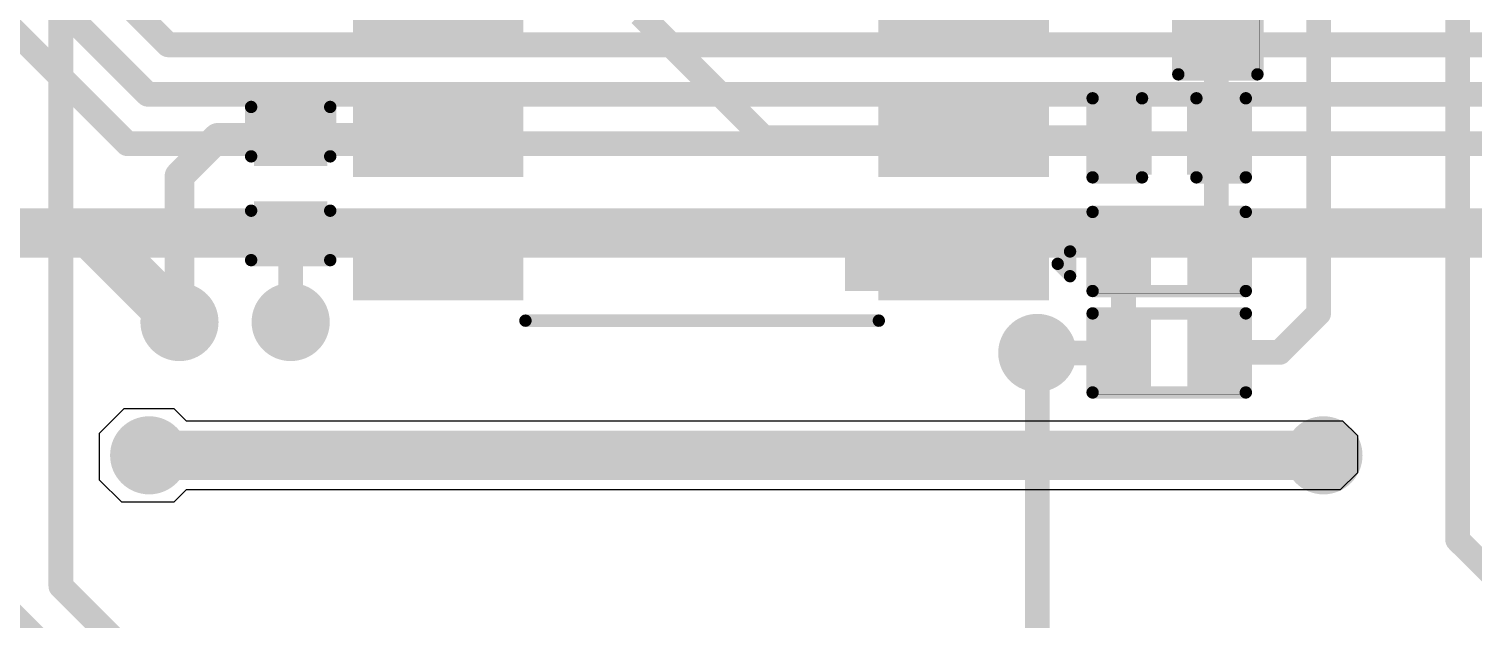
# Model space of a CAD drawing. Header units: millimetres. Extents: x -1.62 to 7.16, y -0.1 to 4.29.
# Drawn here: x 3.334 to 3.918, y 2.793 to 3.032 of the extents above; entities that cross this region are included whole.
import ezdxf

# ---------------------------------------------------------------- set-up
doc = ezdxf.new("R2010")
doc.units = ezdxf.units.MM
doc.header["$MEASUREMENT"] = 0
for name, color, linetype in [('BottomLayer', 5, 'Continuous'), ('BottomSolder', 6, 'Continuous'), ('TopLayer', 1, 'Continuous'), ('TopOverlay', 2, 'Continuous'), ('TopPaste', 8, 'Continuous'), ('TopSolder', 216, 'Continuous'), ('ViaHoleLayer', 16, 'Continuous')]:
    doc.layers.add(name, color=color, linetype=linetype)

# ---------------------------------------------------------------- blocks, each defined once
blk = doc.blocks.new('SOIC_8_0_154___3_90___W______7')
at = {"layer": 'TopLayer'}
for points in [[(-0.13681, 0.06319), (-0.13681, 0.08681), (-0.07579, 0.08681), (-0.07579, 0.06319)], [(0.07579, 0.06319), (0.07579, 0.08681), (0.13681, 0.08681), (0.13681, 0.06319)], [(-0.13681, 0.01319), (-0.13681, 0.03681), (-0.07579, 0.03681), (-0.07579, 0.01319)], [(0.07579, 0.01319), (0.07579, 0.03681), (0.13681, 0.03681), (0.13681, 0.01319)], [(-0.13681, -0.03681), (-0.13681, -0.01319), (-0.07579, -0.01319), (-0.07579, -0.03681)], [(0.07579, -0.03681), (0.07579, -0.01319), (0.13681, -0.01319), (0.13681, -0.03681)], [(-0.13681, -0.08681), (-0.13681, -0.06319), (-0.07579, -0.06319), (-0.07579, -0.08681)], [(0.07579, -0.08681), (0.07579, -0.06319), (0.13681, -0.06319), (0.13681, -0.08681)]]:
    blk.add_hatch(color=1, dxfattribs=at).paths.add_polyline_path(points)
at = {"layer": 'TopOverlay'}
blk.add_hatch(color=2, dxfattribs=at).paths.add_polyline_path([(-0.07237, 0.064), (-0.05837, 0.064), (-0.05837, 0.087), (-0.07237, 0.087)])
at = {"layer": 'TopPaste'}
for points in [[(-0.13681, 0.06319), (-0.13681, 0.08681), (-0.07579, 0.08681), (-0.07579, 0.06319)], [(0.07579, 0.06319), (0.07579, 0.08681), (0.13681, 0.08681), (0.13681, 0.06319)], [(-0.13681, 0.01319), (-0.13681, 0.03681), (-0.07579, 0.03681), (-0.07579, 0.01319)], [(0.07579, 0.01319), (0.07579, 0.03681), (0.13681, 0.03681), (0.13681, 0.01319)], [(-0.13681, -0.03681), (-0.13681, -0.01319), (-0.07579, -0.01319), (-0.07579, -0.03681)], [(0.07579, -0.03681), (0.07579, -0.01319), (0.13681, -0.01319), (0.13681, -0.03681)], [(-0.13681, -0.08681), (-0.13681, -0.06319), (-0.07579, -0.06319), (-0.07579, -0.08681)], [(0.07579, -0.08681), (0.07579, -0.06319), (0.13681, -0.06319), (0.13681, -0.08681)]]:
    blk.add_hatch(color=8, dxfattribs=at).paths.add_polyline_path(points)
at = {"layer": 'TopSolder'}
for points in [[(-0.14081, 0.05919), (-0.14081, 0.09081), (-0.07179, 0.09081), (-0.07179, 0.05919)], [(0.07179, 0.05919), (0.07179, 0.09081), (0.14081, 0.09081), (0.14081, 0.05919)], [(-0.14081, 0.00919), (-0.14081, 0.04081), (-0.07179, 0.04081), (-0.07179, 0.00919)], [(0.07179, 0.00919), (0.07179, 0.04081), (0.14081, 0.04081), (0.14081, 0.00919)], [(-0.14081, -0.04081), (-0.14081, -0.00919), (-0.07179, -0.00919), (-0.07179, -0.04081)], [(0.07179, -0.04081), (0.07179, -0.00919), (0.14081, -0.00919), (0.14081, -0.04081)], [(-0.14081, -0.09081), (-0.14081, -0.05919), (-0.07179, -0.05919), (-0.07179, -0.09081)], [(0.07179, -0.09081), (0.07179, -0.05919), (0.14081, -0.05919), (0.14081, -0.09081)]]:
    blk.add_hatch(color=216, dxfattribs=at).paths.add_polyline_path(points)
at = {"layer": 'TopOverlay', "const_width": 0.005}
for points in [[(0.071, 0.099), (-0.072, 0.099)], [(-0.14437, 0.076), (-0.14937, 0.081)], [(-0.14937, 0.081), (-0.14937, 0.071)], [(-0.14437, 0.076), (-0.14937, 0.071)], [(0.071, -0.099), (-0.072, -0.099)]]:
    blk.add_lwpolyline(points, dxfattribs=at)
at = {"layer": 'TopOverlay', "const_width": 0.0025}
for points in [[(-0.07325, 0.099, 1), (-0.07075, 0.099, 1)], [(0.06975, 0.099, 1), (0.07225, 0.099, 1)], [(-0.15062, 0.081, 1), (-0.14812, 0.081, 1)], [(-0.15062, 0.081, 1), (-0.14812, 0.081, 1)], [(-0.14562, 0.076, 1), (-0.14312, 0.076, 1)], [(-0.14562, 0.076, 1), (-0.14312, 0.076, 1)], [(-0.15062, 0.071, 1), (-0.14812, 0.071, 1)], [(-0.15062, 0.071, 1), (-0.14812, 0.071, 1)], [(-0.07325, -0.099, 1), (-0.07075, -0.099, 1)], [(0.06975, -0.099, 1), (0.07225, -0.099, 1)]]:
    blk.add_lwpolyline(points, format="xyb", close=True, dxfattribs=at)
blk = doc.blocks.new('R___0402_23')
at = {"layer": 'TopLayer'}
for points in [[(-0.0275, -0.0125), (-0.0275, 0.0125), (-0.0095, 0.0125), (-0.0095, -0.0125)], [(0.0095, -0.0125), (0.0095, 0.0125), (0.0275, 0.0125), (0.0275, -0.0125)]]:
    blk.add_hatch(color=1, dxfattribs=at).paths.add_polyline_path(points)
at = {"layer": 'TopPaste'}
for points in [[(-0.0275, -0.0125), (-0.0275, 0.0125), (-0.0095, 0.0125), (-0.0095, -0.0125)], [(0.0095, -0.0125), (0.0095, 0.0125), (0.0275, 0.0125), (0.0275, -0.0125)]]:
    blk.add_hatch(color=8, dxfattribs=at).paths.add_polyline_path(points)
at = {"layer": 'TopSolder'}
for points in [[(-0.02967, -0.01467), (-0.02967, 0.01467), (-0.00733, 0.01467), (-0.00733, -0.01467)], [(0.00733, -0.01467), (0.00733, 0.01467), (0.02967, 0.01467), (0.02967, -0.01467)]]:
    blk.add_hatch(color=216, dxfattribs=at).paths.add_polyline_path(points)
at = {"layer": 'TopOverlay'}
for points, const_width in [([(-0.031, 0.016), (0.031, 0.016)], 0.005), ([(-0.031, 0.016), (-0.031, -0.016)], 0.005), ([(0.031, 0.016), (0.031, -0.016)], 0.005), ([(-0.031, -0.016), (0.031, -0.016)], 0.005), ([(-0.032, -0.017), (0.032, -0.017)], 0.000127)]:
    blk.add_lwpolyline(points, dxfattribs=dict(at, const_width=const_width))
for points, const_width in [([(-0.03225, 0.016, 1), (-0.02975, 0.016, 1)], 0.0025), ([(-0.03225, 0.016, 1), (-0.02975, 0.016, 1)], 0.0025), ([(0.02975, 0.016, 1), (0.03225, 0.016, 1)], 0.0025), ([(0.02975, 0.016, 1), (0.03225, 0.016, 1)], 0.0025), ([(-0.03225, -0.016, 1), (-0.02975, -0.016, 1)], 0.0025), ([(-0.03225, -0.016, 1), (-0.02975, -0.016, 1)], 0.0025), ([(-0.03203, -0.017, 1), (-0.03197, -0.017, 1)], 0.0000635), ([(0.02975, -0.016, 1), (0.03225, -0.016, 1)], 0.0025), ([(0.02975, -0.016, 1), (0.03225, -0.016, 1)], 0.0025), ([(0.03197, -0.017, 1), (0.03203, -0.017, 1)], 0.0000635)]:
    blk.add_lwpolyline(points, format="xyb", close=True, dxfattribs=dict(at, const_width=const_width))
blk = doc.blocks.new('R___0402_24')
at = {"layer": 'TopLayer'}
for points in [[(-0.0275, -0.0125), (-0.0275, 0.0125), (-0.0095, 0.0125), (-0.0095, -0.0125)], [(0.0095, -0.0125), (0.0095, 0.0125), (0.0275, 0.0125), (0.0275, -0.0125)]]:
    blk.add_hatch(color=1, dxfattribs=at).paths.add_polyline_path(points)
at = {"layer": 'TopPaste'}
for points in [[(-0.0275, -0.0125), (-0.0275, 0.0125), (-0.0095, 0.0125), (-0.0095, -0.0125)], [(0.0095, -0.0125), (0.0095, 0.0125), (0.0275, 0.0125), (0.0275, -0.0125)]]:
    blk.add_hatch(color=8, dxfattribs=at).paths.add_polyline_path(points)
at = {"layer": 'TopSolder'}
for points in [[(-0.02967, -0.01467), (-0.02967, 0.01467), (-0.00733, 0.01467), (-0.00733, -0.01467)], [(0.00733, -0.01467), (0.00733, 0.01467), (0.02967, 0.01467), (0.02967, -0.01467)]]:
    blk.add_hatch(color=216, dxfattribs=at).paths.add_polyline_path(points)
at = {"layer": 'TopOverlay'}
for points, const_width in [([(-0.031, 0.016), (0.031, 0.016)], 0.005), ([(-0.031, -0.016), (-0.031, 0.016)], 0.005), ([(0.031, -0.016), (0.031, 0.016)], 0.005), ([(-0.031, -0.016), (0.031, -0.016)], 0.005), ([(-0.032, -0.017), (0.032, -0.017)], 0.000127)]:
    blk.add_lwpolyline(points, dxfattribs=dict(at, const_width=const_width))
for points, const_width in [([(-0.03225, 0.016, 1), (-0.02975, 0.016, 1)], 0.0025), ([(-0.03225, 0.016, 1), (-0.02975, 0.016, 1)], 0.0025), ([(0.02975, 0.016, 1), (0.03225, 0.016, 1)], 0.0025), ([(0.02975, 0.016, 1), (0.03225, 0.016, 1)], 0.0025), ([(-0.03225, -0.016, 1), (-0.02975, -0.016, 1)], 0.0025), ([(-0.03225, -0.016, 1), (-0.02975, -0.016, 1)], 0.0025), ([(-0.03203, -0.017, 1), (-0.03197, -0.017, 1)], 0.0000635), ([(0.02975, -0.016, 1), (0.03225, -0.016, 1)], 0.0025), ([(0.02975, -0.016, 1), (0.03225, -0.016, 1)], 0.0025), ([(0.03197, -0.017, 1), (0.03203, -0.017, 1)], 0.0000635)]:
    blk.add_lwpolyline(points, format="xyb", close=True, dxfattribs=dict(at, const_width=const_width))
blk = doc.blocks.new('R___0402_28')
at = {"layer": 'TopLayer'}
for points in [[(-0.0275, -0.0125), (-0.0275, 0.0125), (-0.0095, 0.0125), (-0.0095, -0.0125)], [(0.0095, -0.0125), (0.0095, 0.0125), (0.0275, 0.0125), (0.0275, -0.0125)]]:
    blk.add_hatch(color=1, dxfattribs=at).paths.add_polyline_path(points)
at = {"layer": 'TopPaste'}
for points in [[(-0.0275, -0.0125), (-0.0275, 0.0125), (-0.0095, 0.0125), (-0.0095, -0.0125)], [(0.0095, -0.0125), (0.0095, 0.0125), (0.0275, 0.0125), (0.0275, -0.0125)]]:
    blk.add_hatch(color=8, dxfattribs=at).paths.add_polyline_path(points)
at = {"layer": 'TopSolder'}
for points in [[(-0.02967, -0.01467), (-0.02967, 0.01467), (-0.00733, 0.01467), (-0.00733, -0.01467)], [(0.00733, -0.01467), (0.00733, 0.01467), (0.02967, 0.01467), (0.02967, -0.01467)]]:
    blk.add_hatch(color=216, dxfattribs=at).paths.add_polyline_path(points)
at = {"layer": 'TopOverlay'}
for points, const_width in [([(-0.031, 0.016), (0.031, 0.016)], 0.005), ([(-0.031, -0.016), (-0.031, 0.016)], 0.005), ([(0.031, -0.016), (0.031, 0.016)], 0.005), ([(-0.031, -0.016), (0.031, -0.016)], 0.005), ([(-0.032, -0.017), (0.032, -0.017)], 0.000127)]:
    blk.add_lwpolyline(points, dxfattribs=dict(at, const_width=const_width))
for points, const_width in [([(-0.03225, 0.016, 1), (-0.02975, 0.016, 1)], 0.0025), ([(-0.03225, 0.016, 1), (-0.02975, 0.016, 1)], 0.0025), ([(0.02975, 0.016, 1), (0.03225, 0.016, 1)], 0.0025), ([(0.02975, 0.016, 1), (0.03225, 0.016, 1)], 0.0025), ([(-0.03225, -0.016, 1), (-0.02975, -0.016, 1)], 0.0025), ([(-0.03225, -0.016, 1), (-0.02975, -0.016, 1)], 0.0025), ([(-0.03203, -0.017, 1), (-0.03197, -0.017, 1)], 0.0000635), ([(0.02975, -0.016, 1), (0.03225, -0.016, 1)], 0.0025), ([(0.02975, -0.016, 1), (0.03225, -0.016, 1)], 0.0025), ([(0.03197, -0.017, 1), (0.03203, -0.017, 1)], 0.0000635)]:
    blk.add_lwpolyline(points, format="xyb", close=True, dxfattribs=dict(at, const_width=const_width))
blk = doc.blocks.new('C___0402_49')
at = {"layer": 'TopLayer'}
for points in [[(-0.0275, -0.0125), (-0.0275, 0.0125), (-0.0095, 0.0125), (-0.0095, -0.0125)], [(0.0095, -0.0125), (0.0095, 0.0125), (0.0275, 0.0125), (0.0275, -0.0125)]]:
    blk.add_hatch(color=1, dxfattribs=at).paths.add_polyline_path(points)
at = {"layer": 'TopPaste'}
for points in [[(-0.0275, -0.0125), (-0.0275, 0.0125), (-0.0095, 0.0125), (-0.0095, -0.0125)], [(0.0095, -0.0125), (0.0095, 0.0125), (0.0275, 0.0125), (0.0275, -0.0125)]]:
    blk.add_hatch(color=8, dxfattribs=at).paths.add_polyline_path(points)
at = {"layer": 'TopSolder'}
for points in [[(-0.02986, -0.01486), (-0.02986, 0.01486), (-0.00714, 0.01486), (-0.00714, -0.01486)], [(0.00714, -0.01486), (0.00714, 0.01486), (0.02986, 0.01486), (0.02986, -0.01486)]]:
    blk.add_hatch(color=216, dxfattribs=at).paths.add_polyline_path(points)
at = {"layer": 'TopOverlay', "const_width": 0.005}
for points in [[(-0.031, 0.016), (-0.031, -0.016)], [(-0.011, 0.016), (-0.031, 0.016)], [(0.031, 0.016), (0.011, 0.016)], [(0.031, 0.016), (0.031, -0.016)], [(-0.011, -0.016), (-0.031, -0.016)], [(0.031, -0.016), (0.011, -0.016)]]:
    blk.add_lwpolyline(points, dxfattribs=at)
at = {"layer": 'TopOverlay', "const_width": 0.0025}
for points in [[(-0.03225, 0.016, 1), (-0.02975, 0.016, 1)], [(-0.03225, 0.016, 1), (-0.02975, 0.016, 1)], [(-0.01225, 0.016, 1), (-0.00975, 0.016, 1)], [(0.00975, 0.016, 1), (0.01225, 0.016, 1)], [(0.02975, 0.016, 1), (0.03225, 0.016, 1)], [(0.02975, 0.016, 1), (0.03225, 0.016, 1)], [(-0.03225, -0.016, 1), (-0.02975, -0.016, 1)], [(-0.03225, -0.016, 1), (-0.02975, -0.016, 1)], [(-0.01225, -0.016, 1), (-0.00975, -0.016, 1)], [(0.00975, -0.016, 1), (0.01225, -0.016, 1)], [(0.02975, -0.016, 1), (0.03225, -0.016, 1)], [(0.02975, -0.016, 1), (0.03225, -0.016, 1)]]:
    blk.add_lwpolyline(points, format="xyb", close=True, dxfattribs=at)
blk = doc.blocks.new('C___0402_55')
at = {"layer": 'TopLayer'}
for points in [[(-0.0275, -0.0125), (-0.0275, 0.0125), (-0.0095, 0.0125), (-0.0095, -0.0125)], [(0.0095, -0.0125), (0.0095, 0.0125), (0.0275, 0.0125), (0.0275, -0.0125)]]:
    blk.add_hatch(color=1, dxfattribs=at).paths.add_polyline_path(points)
at = {"layer": 'TopPaste'}
for points in [[(-0.0275, -0.0125), (-0.0275, 0.0125), (-0.0095, 0.0125), (-0.0095, -0.0125)], [(0.0095, -0.0125), (0.0095, 0.0125), (0.0275, 0.0125), (0.0275, -0.0125)]]:
    blk.add_hatch(color=8, dxfattribs=at).paths.add_polyline_path(points)
at = {"layer": 'TopSolder'}
for points in [[(-0.02986, -0.01486), (-0.02986, 0.01486), (-0.00714, 0.01486), (-0.00714, -0.01486)], [(0.00714, -0.01486), (0.00714, 0.01486), (0.02986, 0.01486), (0.02986, -0.01486)]]:
    blk.add_hatch(color=216, dxfattribs=at).paths.add_polyline_path(points)
at = {"layer": 'TopOverlay', "const_width": 0.005}
for points in [[(-0.031, -0.016), (-0.031, 0.016)], [(-0.011, 0.016), (-0.031, 0.016)], [(0.031, 0.016), (0.011, 0.016)], [(0.031, -0.016), (0.031, 0.016)], [(-0.011, -0.016), (-0.031, -0.016)], [(0.031, -0.016), (0.011, -0.016)]]:
    blk.add_lwpolyline(points, dxfattribs=at)
at = {"layer": 'TopOverlay', "const_width": 0.0025}
for points in [[(-0.03225, 0.016, 1), (-0.02975, 0.016, 1)], [(-0.03225, 0.016, 1), (-0.02975, 0.016, 1)], [(-0.01225, 0.016, 1), (-0.00975, 0.016, 1)], [(0.00975, 0.016, 1), (0.01225, 0.016, 1)], [(0.02975, 0.016, 1), (0.03225, 0.016, 1)], [(0.02975, 0.016, 1), (0.03225, 0.016, 1)], [(-0.03225, -0.016, 1), (-0.02975, -0.016, 1)], [(-0.03225, -0.016, 1), (-0.02975, -0.016, 1)], [(-0.01225, -0.016, 1), (-0.00975, -0.016, 1)], [(0.00975, -0.016, 1), (0.01225, -0.016, 1)], [(0.02975, -0.016, 1), (0.03225, -0.016, 1)], [(0.02975, -0.016, 1), (0.03225, -0.016, 1)]]:
    blk.add_lwpolyline(points, format="xyb", close=True, dxfattribs=at)

msp = doc.modelspace()

# ---------------------------------------------------------------- hatches: boundary and pattern name
at = {"layer": 'BottomLayer'}
h = msp.add_hatch(color=5, dxfattribs=at)
edge = h.paths.add_edge_path()
edge.add_arc((3.395, 2.91294), 0.01181, 0, 360)
h = msp.add_hatch(color=5, dxfattribs=at)
edge = h.paths.add_edge_path()
edge.add_arc((3.44, 2.91294), 0.01181, 0, 360)
h = msp.add_hatch(color=5, dxfattribs=at)
edge = h.paths.add_edge_path()
edge.add_arc((3.74211, 2.90044), 0.01181, 0, 360)
h = msp.add_hatch(color=5, dxfattribs=at)
edge = h.paths.add_edge_path()
edge.add_arc((3.38273, 2.859), 0.01181, 0, 360)
h = msp.add_hatch(color=5, dxfattribs=at)
edge = h.paths.add_edge_path()
edge.add_arc((3.85791, 2.859), 0.01181, 0, 360)
at = {"layer": 'BottomSolder'}
h = msp.add_hatch(color=6, dxfattribs=at)
edge = h.paths.add_edge_path()
edge.add_arc((3.395, 2.91294), 0.01581, 0, 360)
h = msp.add_hatch(color=6, dxfattribs=at)
edge = h.paths.add_edge_path()
edge.add_arc((3.44, 2.91294), 0.01581, 0, 360)
h = msp.add_hatch(color=6, dxfattribs=at)
edge = h.paths.add_edge_path()
edge.add_arc((3.74211, 2.90044), 0.01581, 0, 360)
h = msp.add_hatch(color=6, dxfattribs=at)
edge = h.paths.add_edge_path()
edge.add_arc((3.38273, 2.859), 0.01581, 0, 360)
h = msp.add_hatch(color=6, dxfattribs=at)
edge = h.paths.add_edge_path()
edge.add_arc((3.85791, 2.859), 0.01581, 0, 360)
at = {"layer": 'TopLayer'}
h = msp.add_hatch(color=1, dxfattribs=at)
edge = h.paths.add_edge_path()
edge.add_arc((3.395, 2.91294), 0.01181, 0, 360)
h = msp.add_hatch(color=1, dxfattribs=at)
edge = h.paths.add_edge_path()
edge.add_arc((3.44, 2.91294), 0.01181, 0, 360)
h = msp.add_hatch(color=1, dxfattribs=at)
edge = h.paths.add_edge_path()
edge.add_arc((3.74211, 2.90044), 0.01181, 0, 360)
h = msp.add_hatch(color=1, dxfattribs=at)
edge = h.paths.add_edge_path()
edge.add_arc((3.38273, 2.859), 0.01181, 0, 360)
h = msp.add_hatch(color=1, dxfattribs=at)
edge = h.paths.add_edge_path()
edge.add_arc((3.85791, 2.859), 0.01181, 0, 360)
at = {"layer": 'TopSolder'}
h = msp.add_hatch(color=216, dxfattribs=at)
edge = h.paths.add_edge_path()
edge.add_arc((3.395, 2.91294), 0.01581, 0, 360)
h = msp.add_hatch(color=216, dxfattribs=at)
edge = h.paths.add_edge_path()
edge.add_arc((3.44, 2.91294), 0.01581, 0, 360)
h = msp.add_hatch(color=216, dxfattribs=at)
edge = h.paths.add_edge_path()
edge.add_arc((3.74211, 2.90044), 0.01581, 0, 360)
h = msp.add_hatch(color=216, dxfattribs=at)
edge = h.paths.add_edge_path()
edge.add_arc((3.38273, 2.859), 0.01581, 0, 360)
h = msp.add_hatch(color=216, dxfattribs=at)
edge = h.paths.add_edge_path()
edge.add_arc((3.85791, 2.859), 0.01581, 0, 360)
at = {"layer": 'ViaHoleLayer'}
h = msp.add_hatch(color=16, dxfattribs=at)
edge = h.paths.add_edge_path()
edge.add_arc((3.395, 2.91294), 0.00591, 0, 360)
h = msp.add_hatch(color=16, dxfattribs=at)
edge = h.paths.add_edge_path()
edge.add_arc((3.44, 2.91294), 0.00591, 0, 360)
h = msp.add_hatch(color=16, dxfattribs=at)
edge = h.paths.add_edge_path()
edge.add_arc((3.74211, 2.90044), 0.00591, 0, 360)
h = msp.add_hatch(color=16, dxfattribs=at)
edge = h.paths.add_edge_path()
edge.add_arc((3.38273, 2.859), 0.00591, 0, 360)
h = msp.add_hatch(color=16, dxfattribs=at)
edge = h.paths.add_edge_path()
edge.add_arc((3.85791, 2.859), 0.00591, 0, 360)

# ---------------------------------------------------------------- linework, layer by layer
at = {"layer": 'BottomLayer'}
for points, const_width in [([(2.99746, 3.4181), (3.39043, 3.02513)], 0.01), ([(2.98918, 3.3981), (3.38214, 3.00513)], 0.01), ([(2.98089, 3.3781), (3.37386, 2.98513)], 0.01), ([(3.39043, 3.02513), (4.98967, 3.02513)], 0.01), ([(3.38214, 3.00513), (4.97713, 3.00513)], 0.01), ([(3.37386, 2.98513), (4.96398, 2.98513)], 0.01), ([(3.264, 2.949), (3.35894, 2.949)], 0.02), ([(3.35894, 2.949), (3.92894, 2.949)], 0.02), ([(3.35894, 2.949), (3.395, 2.91294)], 0.02), ([(3.74211, 2.33111), (3.74211, 2.90044)], 0.01)]:
    msp.add_lwpolyline(points, dxfattribs=dict(at, const_width=const_width))
for points, const_width in [([(3.38793, 3.02513, 1), (3.39293, 3.02513, 1)], 0.005), ([(3.38793, 3.02513, 1), (3.39293, 3.02513, 1)], 0.005), ([(3.37964, 3.00513, 1), (3.38464, 3.00513, 1)], 0.005), ([(3.37964, 3.00513, 1), (3.38464, 3.00513, 1)], 0.005), ([(3.37136, 2.98513, 1), (3.37636, 2.98513, 1)], 0.005), ([(3.37136, 2.98513, 1), (3.37636, 2.98513, 1)], 0.005), ([(3.35394, 2.949, 1), (3.36394, 2.949, 1)], 0.01), ([(3.35394, 2.949, 1), (3.36394, 2.949, 1)], 0.01), ([(3.35394, 2.949, 1), (3.36394, 2.949, 1)], 0.01), ([(3.39, 2.91294, 1), (3.4, 2.91294, 1)], 0.01), ([(3.73961, 2.90044, 1), (3.74461, 2.90044, 1)], 0.005)]:
    msp.add_lwpolyline(points, format="xyb", close=True, dxfattribs=dict(at, const_width=const_width))
at = {"layer": 'TopLayer'}
for p, q in [((3.36266, 2.868), (3.37266, 2.878)), ((3.37266, 2.878), (3.39266, 2.878)), ((3.39266, 2.878), (3.39766, 2.873)), ((3.39766, 2.873), (3.86566, 2.873)), ((3.86566, 2.873), (3.87163, 2.86703)), ((3.36266, 2.849), (3.36266, 2.868)), ((3.87163, 2.86703), (3.87163, 2.85197)), ((3.87163, 2.85197), (3.86466, 2.845)), ((3.37166, 2.84), (3.36266, 2.849)), ((3.39766, 2.845), (3.39266, 2.84)), ((3.86466, 2.845), (3.39766, 2.845)), ((3.39266, 2.84), (3.37166, 2.84))]:
    msp.add_line(p, q, dxfattribs=at)
for points, const_width in [([(3.347, 2.806), (3.347, 3.563)], 0.01), ([(3.91221, 2.82479), (3.91221, 3.55643)], 0.01), ([(3.85596, 2.9164), (3.85596, 3.2617)], 0.01), ([(3.58148, 3.0375), (3.63148, 2.9875)], 0.01), ([(3.81459, 3.0251), (3.81518, 3.02569)], 0.01), ([(3.81459, 2.94209), (3.81459, 3.0251)], 0.01), ([(3.395, 2.972), (3.4105, 2.9875)], 0.012), ([(3.4105, 2.9875), (3.44, 2.9875)], 0.012), ([(3.44, 2.9875), (3.4954, 2.9875)], 0.012), ([(3.63148, 2.9875), (3.71277, 2.9875)], 0.01), ([(3.71277, 2.9875), (3.777, 2.9875)], 0.01), ([(3.395, 2.91294), (3.395, 2.972)], 0.012), ([(3.44, 2.91294), (3.44, 2.9505)], 0.01), ([(3.777, 2.90044), (3.777, 2.9415)], 0.01), ([(3.814, 2.9415), (3.81459, 2.94209)], 0.01), ([(3.84019, 2.90063), (3.85596, 2.9164)], 0.01), ([(3.74211, 2.90044), (3.777, 2.90044)], 0.01), ([(3.81597, 2.90044), (3.81615, 2.90063)], 0.01), ([(3.81615, 2.90063), (3.84019, 2.90063)], 0.01), ([(3.38273, 2.859), (3.85791, 2.859)], 0.02), ([(3.91221, 2.82479), (4.025, 2.712)], 0.01), ([(3.347, 2.806), (3.625, 2.528)], 0.01), ([(3.32322, 2.79878), (3.425, 2.697)], 0.01)]:
    msp.add_lwpolyline(points, dxfattribs=dict(at, const_width=const_width))
for points, const_width in [([(3.81209, 3.0251, 1), (3.81709, 3.0251, 1)], 0.005), ([(3.81209, 3.0251, 1), (3.81709, 3.0251, 1)], 0.005), ([(3.81268, 3.02569, 1), (3.81768, 3.02569, 1)], 0.005), ([(3.4075, 2.9875, 1), (3.4135, 2.9875, 1)], 0.006), ([(3.4075, 2.9875, 1), (3.4135, 2.9875, 1)], 0.006), ([(3.437, 2.9875, 1), (3.443, 2.9875, 1)], 0.006), ([(3.437, 2.9875, 1), (3.443, 2.9875, 1)], 0.006), ([(3.4924, 2.9875, 1), (3.4984, 2.9875, 1)], 0.006), ([(3.62898, 2.9875, 1), (3.63398, 2.9875, 1)], 0.005), ([(3.62898, 2.9875, 1), (3.63398, 2.9875, 1)], 0.005), ([(3.71027, 2.9875, 1), (3.71527, 2.9875, 1)], 0.005), ([(3.71027, 2.9875, 1), (3.71527, 2.9875, 1)], 0.005), ([(3.7745, 2.9875, 1), (3.7795, 2.9875, 1)], 0.005), ([(3.392, 2.972, 1), (3.398, 2.972, 1)], 0.006), ([(3.392, 2.972, 1), (3.398, 2.972, 1)], 0.006), ([(3.4375, 2.9505, 1), (3.4425, 2.9505, 1)], 0.005), ([(3.7745, 2.9415, 1), (3.7795, 2.9415, 1)], 0.005), ([(3.8115, 2.9415, 1), (3.8165, 2.9415, 1)], 0.005), ([(3.81209, 2.94209, 1), (3.81709, 2.94209, 1)], 0.005), ([(3.81209, 2.94209, 1), (3.81709, 2.94209, 1)], 0.005), ([(3.392, 2.91294, 1), (3.398, 2.91294, 1)], 0.006), ([(3.4375, 2.91294, 1), (3.4425, 2.91294, 1)], 0.005), ([(3.85346, 2.9164, 1), (3.85846, 2.9164, 1)], 0.005), ([(3.85346, 2.9164, 1), (3.85846, 2.9164, 1)], 0.005), ([(3.73961, 2.90044, 1), (3.74461, 2.90044, 1)], 0.005), ([(3.7745, 2.90044, 1), (3.7795, 2.90044, 1)], 0.005), ([(3.7745, 2.90044, 1), (3.7795, 2.90044, 1)], 0.005), ([(3.81347, 2.90044, 1), (3.81847, 2.90044, 1)], 0.005), ([(3.81365, 2.90063, 1), (3.81865, 2.90063, 1)], 0.005), ([(3.81365, 2.90063, 1), (3.81865, 2.90063, 1)], 0.005), ([(3.83769, 2.90063, 1), (3.84269, 2.90063, 1)], 0.005), ([(3.83769, 2.90063, 1), (3.84269, 2.90063, 1)], 0.005), ([(3.37773, 2.859, 1), (3.38773, 2.859, 1)], 0.01), ([(3.85291, 2.859, 1), (3.86291, 2.859, 1)], 0.01), ([(3.90971, 2.82479, 1), (3.91471, 2.82479, 1)], 0.005), ([(3.90971, 2.82479, 1), (3.91471, 2.82479, 1)], 0.005), ([(3.3445, 2.806, 1), (3.3495, 2.806, 1)], 0.005), ([(3.3445, 2.806, 1), (3.3495, 2.806, 1)], 0.005)]:
    msp.add_lwpolyline(points, format="xyb", close=True, dxfattribs=dict(at, const_width=const_width))
at = {"layer": 'TopSolder', "const_width": 0.02}
msp.add_lwpolyline([(3.38273, 2.859), (3.85791, 2.859)], dxfattribs=at)
at = {"layer": 'TopSolder', "const_width": 0.01}
for points in [[(3.37773, 2.859, 1), (3.38773, 2.859, 1)], [(3.85291, 2.859, 1), (3.86291, 2.859, 1)]]:
    msp.add_lwpolyline(points, format="xyb", close=True, dxfattribs=at)

# ---------------------------------------------------------------- block references
for name, p, rotation in [('SOIC_8_0_154___3_90___W______7', (3.606, 3.0125), 180), ('R___0402_23', (3.81518, 3.04419), 90), ('C___0402_49', (3.7955, 2.9875), 180), ('C___0402_55', (3.44, 2.969), 270)]:
    msp.add_blockref(name, p, dxfattribs=dict(rotation=rotation))
for name, p in [('R___0402_24', (3.7955, 2.9415)), ('R___0402_28', (3.7955, 2.90044))]:
    msp.add_blockref(name, p)

doc.saveas('drawing.dxf')
